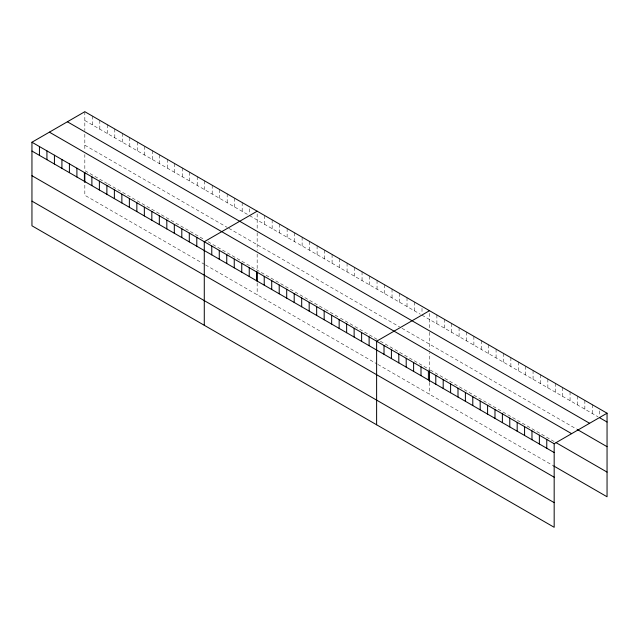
<?xml version="1.0" encoding="UTF-8"?>
<svg xmlns="http://www.w3.org/2000/svg" width="639" height="639" viewBox="0 0 639 639"><rect width="100%" height="100%" fill="white"/><g stroke="black" fill="none" stroke-linecap="round" stroke-linejoin="round"><path stroke-width="0.48" stroke-dasharray="3.19 2.4" d="M84.827 111.705L84.827 130.564M257.166 228.235L257.166 211.197M429.496 327.727L429.496 310.698M84.827 120.515L248.004 214.72M249.673 215.686L420.334 314.22M422.004 315.179L598.008 416.796M84.827 145.181L227.188 227.372M228.858 228.339L399.527 326.872M402.019 328.31L576.634 429.12M107.312 183.577L84.827 170.597L84.827 154.598M108.143 184.056L204.712 239.809M208.042 241.734L324.596 309.028M325.427 309.508L339.581 317.679M340.419 318.158L377.05 339.309M380.373 341.226L429.496 369.59L429.496 352.64M430.319 370.061L554.444 441.725M204.712 264.474L84.827 195.262L84.827 182.474M205.55 264.961L377.05 363.974M377.881 364.454L552.799 465.44M599.654 410.893L599.654 415.789M592.257 404.663L592.257 413.473M584.853 400.389L584.853 409.2M577.456 396.124L577.456 404.934M570.06 391.851L570.06 400.661M562.663 387.577L562.663 396.388M555.267 383.304L555.267 392.114M547.863 379.039L547.863 387.849M540.466 374.766L540.466 383.576M533.07 370.492L533.07 379.302M525.673 366.219L525.673 375.029M518.269 361.954L518.269 370.764M510.873 357.68L510.873 366.49M503.476 353.407L503.476 362.217M496.08 349.134L496.08 357.944M488.683 344.868L488.683 353.679M481.279 340.595L481.279 349.405M473.882 336.322L473.882 345.132M466.486 332.056L466.486 340.859M459.09 327.783L459.09 336.593M451.693 323.51L451.693 332.32M444.289 319.236L444.289 328.047M436.892 314.971L436.892 323.773M429.496 332.296L429.496 349.821M429.496 382.378L429.496 394.255M422.004 308.325L422.004 313.222M414.511 302.047L414.511 310.858M407.019 297.718L407.019 306.528M399.527 293.389L399.527 302.199M392.034 289.068L392.034 297.878M384.542 284.738L384.542 293.549M377.05 280.417L377.05 289.227M369.558 276.088L369.558 284.898M362.057 271.767L362.057 280.569M354.565 267.437L354.565 276.248M347.073 263.108L347.073 271.918M339.581 258.787L339.581 267.597M332.088 254.458L332.088 263.268M324.596 250.137L324.596 258.947M317.104 245.807L317.104 254.618M309.611 241.478L309.611 250.288M302.119 237.157L302.119 245.967M294.627 232.828L294.627 241.638M287.135 228.506L287.135 237.317M279.642 224.177L279.642 232.987M272.15 219.856L272.15 228.658M264.658 215.527L264.658 224.337M257.166 232.804L257.166 250.328M257.166 254.09L257.166 270.089M257.166 282.885L257.166 294.755M249.673 208.833L249.673 213.73M242.181 202.547L242.181 211.357M234.689 198.226L234.689 207.036M227.188 193.897L227.188 202.707M219.696 189.575L219.696 198.378M212.204 185.246L212.204 194.056M204.712 180.917L204.712 189.727M197.219 176.596L197.219 185.406M189.727 172.266L189.727 181.077M182.235 167.945L182.235 176.755M174.743 163.616L174.743 172.426M167.25 159.287L167.25 168.097M159.758 154.965L159.758 163.776M152.266 150.636L152.266 159.446M144.773 146.315L144.773 155.125M137.281 141.986L137.281 150.796M129.789 137.665L129.789 146.467M122.297 133.335L122.297 142.146M114.804 129.006L114.804 137.816M107.312 124.685L107.312 133.495M99.82 120.356L99.82 129.166M92.32 116.034L92.32 124.845M84.827 134.222L84.827 150.828"/><path stroke-width="0.96" d="M31.95 142.233L554.173 443.738L554.173 527.295L31.95 225.791L31.95 142.233L84.827 111.705L607.05 413.209L607.05 496.767L553.622 465.919M257.166 211.197L204.28 241.734L204.28 325.291M429.496 310.698L376.619 341.226L376.619 424.783M554.173 443.738L607.05 413.209M599.654 417.746L607.05 422.02M67.383 121.777L589.597 423.282M577.456 429.6L607.05 446.685M49.403 132.161L571.617 433.665M556.082 442.675L607.05 472.093M31.95 151.044L554.173 452.548M31.95 175.709L554.173 477.213M31.95 201.125L554.173 502.629M546.768 439.464L546.768 448.274M539.372 435.191L539.372 444.001M531.975 430.926L531.975 439.736M524.579 426.652L524.579 435.463M517.183 422.379L517.183 431.189M509.778 418.106L509.778 426.916M502.382 413.84L502.382 422.651M494.985 409.567L494.985 418.377M487.589 405.294L487.589 414.104M480.185 401.02L480.185 409.831M472.788 396.755L472.788 405.565M465.392 392.482L465.392 401.292M457.995 388.208L457.995 397.019M450.599 383.935L450.599 392.745M443.194 379.67L443.194 388.48M435.798 375.397L435.798 384.207M429.496 370.5L429.496 381.467M428.402 371.123L428.402 379.933M421.005 366.858L421.005 375.66M413.609 362.585L413.609 371.395M406.204 358.311L406.204 367.121M398.808 354.038L398.808 362.848M391.411 349.773L391.411 358.575M384.015 345.499L384.015 354.31M369.118 336.897L369.118 345.707M361.626 332.576L361.626 341.386M354.134 328.246L354.134 337.057M346.642 323.925L346.642 332.735M339.149 319.596L339.149 328.406M331.657 315.275L331.657 324.077M324.165 310.945L324.165 319.756M316.672 306.616L316.672 315.426M309.18 302.295L309.18 311.105M301.688 297.966L301.688 306.776M294.196 293.644L294.196 302.455M286.703 289.315L286.703 298.125M279.211 284.994L279.211 293.796M271.719 280.665L271.719 289.475M264.226 276.336L264.226 285.146M257.166 271.918L257.166 281.056M256.734 272.014L256.734 280.825M249.242 267.685L249.242 276.495M241.75 263.364L241.75 272.166M234.249 259.035L234.249 267.845M226.757 254.705L226.757 263.516M219.265 250.384L219.265 259.194M211.773 246.055L211.773 254.865M196.788 237.404L196.788 246.215M189.296 233.083L189.296 241.885M181.803 228.754L181.803 237.564M174.311 224.425L174.311 233.235M166.819 220.104L166.819 228.914M159.327 215.774L159.327 224.585M151.834 211.453L151.834 220.263M144.342 207.124L144.342 215.934M136.85 202.795L136.85 211.605M129.358 198.473L129.358 207.284M121.865 194.144L121.865 202.954M114.373 189.823L114.373 198.633M106.881 185.494L106.881 194.304M99.38 181.172L99.38 189.975M91.888 176.843L91.888 185.653M84.827 172.426L84.827 182.474M84.396 172.514L84.396 181.324M76.904 168.193L76.904 177.003M69.411 163.864L69.411 172.674M61.919 159.542L61.919 168.353M54.427 155.213L54.427 164.023M46.935 150.884L46.935 159.694M39.442 146.563L39.442 155.373"/></g></svg>
